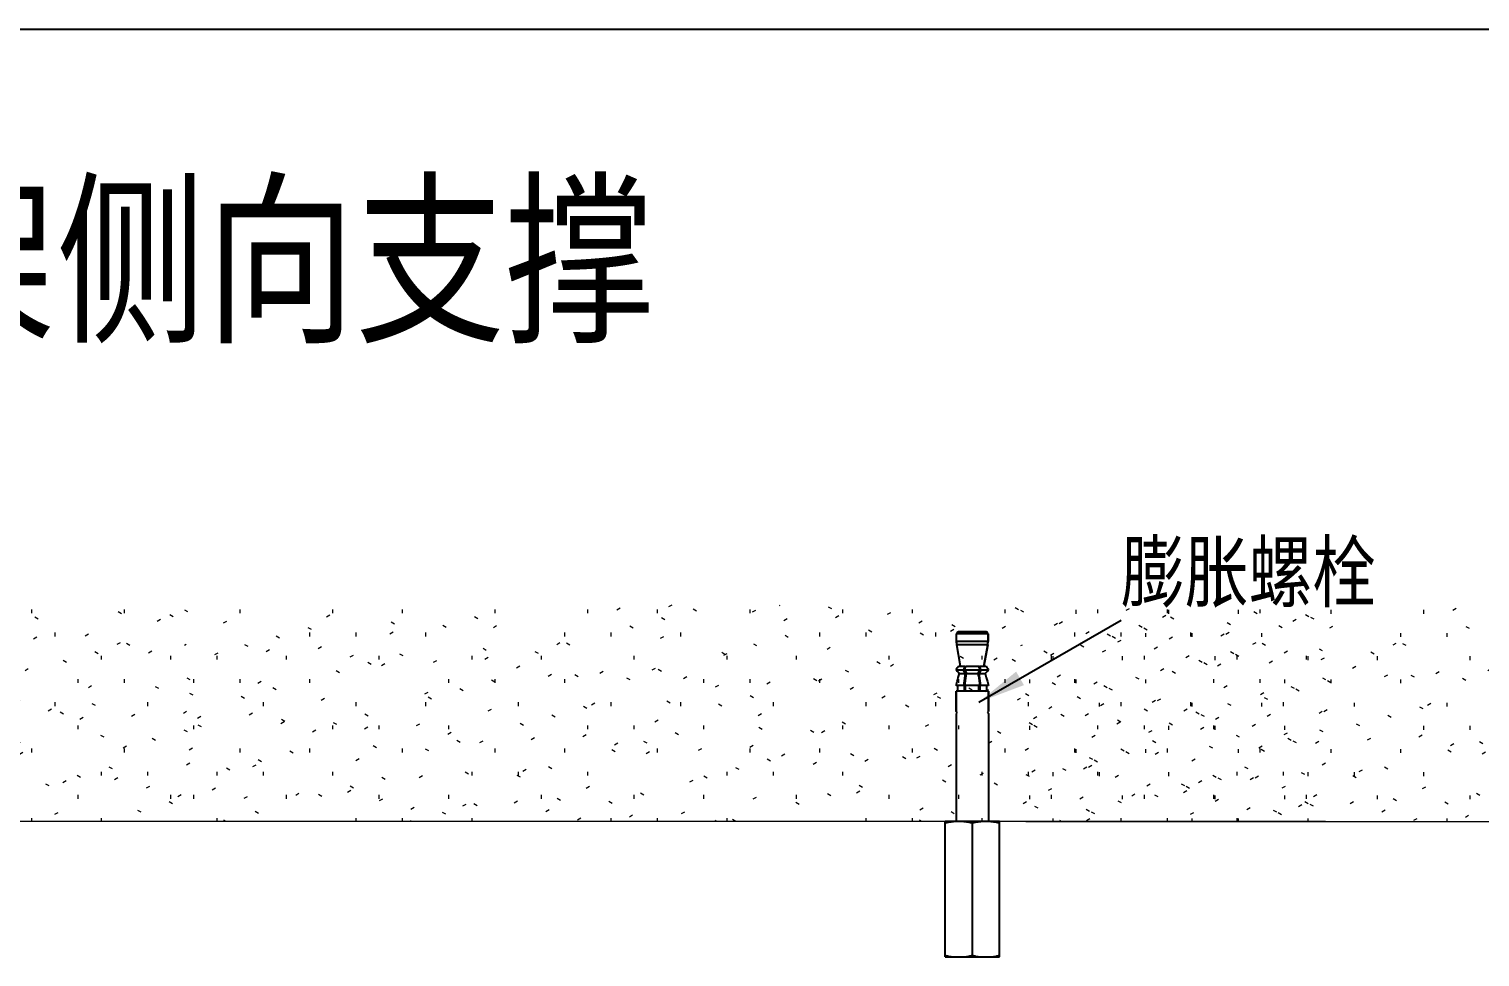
# Model space of a CAD drawing. Extents: x -1396510 to 1250330, y -1892470 to 1623980.
# Drawn here: x -1169235 to -1166182, y -48990 to -47038 of the extents above; entities that cross this region are included whole.
import ezdxf

# ---------------------------------------------------------------- set-up
doc = ezdxf.new("R2010")
doc.units = 0
doc.header["$LTSCALE"] = 1000
doc.header["$MEASUREMENT"] = 0
doc.layers.add('ARCH', color=8, linetype='Continuous', lineweight=9)
doc.layers.add('BZ', color=2, linetype='Continuous')
doc.styles.add('HZ', font='hz100.shx', dxfattribs={"width": 0.7, "bigfont": 'h-z.shx'})
doc.styles.get("Standard").update_dxf_attribs({"font": 'gbenor.shx', "bigfont": 'gbcbig.shx'})
doc.dimstyles.get("Standard").update_dxf_attribs({"dimscale": 100, "dimtxt": 3.5, "dimasz": 1, "dimexe": 2.5, "dimexo": 3, "dimgap": 1.5, "dimtad": 1, "dimdec": 0, "dimzin": 0, "dimdsep": 46, "dimtxsty": 'Standard', "dimblk": 'ARCHTICK', "dimcen": 0.09, "dimadec": 0, "dimazin": 0, "dimtfac": 1, "dimtdec": 0, "dimtix": 1, "dimtmove": 2, "dimatfit": 3, "dimfxl": 0, "dimtolj": 1, "dimtzin": 0, "dimarcsym": 0})

# ---------------------------------------------------------------- blocks, each defined once
blk = doc.blocks.new('_ArchTick')
at = {"color": 0, "linetype": 'ByBlock', "const_width": 0.4}
blk.add_lwpolyline([(-0.5, -0.5), (0.5, 0.5)], dxfattribs=at)

msp = doc.modelspace()

# ---------------------------------------------------------------- hatches: boundary and pattern name
at = {"layer": 'ARCH'}
h = msp.add_hatch(dxfattribs=at)
h.set_pattern_fill('FP_1', color=256, scale=0.48, angle=90, style=0, pattern_type=2)
h.set_pattern_definition([(90, (-1170448.04, -49339.97), (-48.768, 195.072), [8.047, -138.257, 8.047, -138.257, -780.288]), (90, (-1170448.04, -49339.97), (-48.768, 195.072), [-292.608, 8.047, -284.561, 8.047, -138.257, -341.376]), (90, (-1170448.04, -49339.97), (-48.768, 195.072), [-731.52, 8.047, -89.489, 8.047, -235.793]), (210, (-1170472.426, -49266.82), (-144.5533, -139.7703), [8.047, -138.257, 8.047, -918.545]), (210, (-1170472.426, -49266.82), (-144.5533, -139.7703), [-154.351, -138.257, 8.047, -284.561, -487.68]), (210, (-1170472.426, -49266.82), (-144.5533, -139.7703), [-585.216, 8.047, -138.257, 8.047, -333.329]), (210, (-1170472.426, -49266.82), (-144.5533, -139.7703), [-739.567, -89.489, 8.047, -235.793]), (330, (-1170569.96, -49242.434), (193.3213, -55.3017), [8.047, -138.257, 8.047, -918.545]), (330, (-1170569.96, -49242.434), (193.3213, -55.3017), [-154.351, -138.257, 8.047, -284.561, -487.68]), (330, (-1170569.96, -49242.434), (193.3213, -55.3017), [-585.216, 8.047, -138.257, 8.047, -333.329]), (330, (-1170569.96, -49242.434), (193.3213, -55.3017), [-739.567, -89.489, 8.047, -235.793])])
h.paths.add_polyline_path([(-1168896.4, -48704.1), (-1170912.4, -48704.1), (-1171296.4, -48704.1), (-1171296.4, -48249.7), (-1168896.4, -48249.7)], flags=0)
h = msp.add_hatch(dxfattribs=at)
h.set_pattern_fill('FP_1', color=256, scale=0.48, angle=90, style=0, pattern_type=2)
h.set_pattern_definition([(90, (-1168059.08, -49339.97), (-48.768, 195.072), [8.047, -138.257, 8.047, -138.257, -780.288]), (90, (-1168059.08, -49339.97), (-48.768, 195.072), [-292.608, 8.047, -284.561, 8.047, -138.257, -341.376]), (90, (-1168059.08, -49339.97), (-48.768, 195.072), [-731.52, 8.047, -89.489, 8.047, -235.793]), (210, (-1168083.466, -49266.82), (-144.5533, -139.7703), [8.047, -138.257, 8.047, -918.545]), (210, (-1168083.466, -49266.82), (-144.5533, -139.7703), [-154.351, -138.257, 8.047, -284.561, -487.68]), (210, (-1168083.466, -49266.82), (-144.5533, -139.7703), [-585.216, 8.047, -138.257, 8.047, -333.329]), (210, (-1168083.466, -49266.82), (-144.5533, -139.7703), [-739.567, -89.489, 8.047, -235.793]), (330, (-1168181, -49242.434), (193.3213, -55.3017), [8.047, -138.257, 8.047, -918.545]), (330, (-1168181, -49242.434), (193.3213, -55.3017), [-154.351, -138.257, 8.047, -284.561, -487.68]), (330, (-1168181, -49242.434), (193.3213, -55.3017), [-585.216, 8.047, -138.257, 8.047, -333.329]), (330, (-1168181, -49242.434), (193.3213, -55.3017), [-739.567, -89.489, 8.047, -235.793])])
h.paths.add_polyline_path([(-1166507.5, -48704.1), (-1168523.5, -48704.1), (-1168907.5, -48704.1), (-1168907.5, -48249.7), (-1166507.5, -48249.7)], flags=0)
h = msp.add_hatch(dxfattribs=at)
h.set_pattern_fill('FP_1', color=256, scale=0.48, angle=90, style=0, pattern_type=2)
h.set_pattern_definition([(90, (-1166300.464, -49340.937), (-48.768, 195.072), [8.047, -138.257, 8.047, -138.257, -780.288]), (90, (-1166300.464, -49340.937), (-48.768, 195.072), [-292.608, 8.047, -284.561, 8.047, -138.257, -341.376]), (90, (-1166300.464, -49340.937), (-48.768, 195.072), [-731.52, 8.047, -89.489, 8.047, -235.793]), (210, (-1166324.85, -49267.785), (-144.5533, -139.7703), [8.047, -138.257, 8.047, -918.545]), (210, (-1166324.85, -49267.785), (-144.5533, -139.7703), [-154.351, -138.257, 8.047, -284.561, -487.68]), (210, (-1166324.85, -49267.785), (-144.5533, -139.7703), [-585.216, 8.047, -138.257, 8.047, -333.329]), (210, (-1166324.85, -49267.785), (-144.5533, -139.7703), [-739.567, -89.489, 8.047, -235.793]), (330, (-1166422.384, -49243.4), (193.3213, -55.3017), [8.047, -138.257, 8.047, -918.545]), (330, (-1166422.384, -49243.4), (193.3213, -55.3017), [-154.351, -138.257, 8.047, -284.561, -487.68]), (330, (-1166422.384, -49243.4), (193.3213, -55.3017), [-585.216, 8.047, -138.257, 8.047, -333.329]), (330, (-1166422.384, -49243.4), (193.3213, -55.3017), [-739.567, -89.489, 8.047, -235.793])])
h.paths.add_polyline_path([(-1164748.9, -48705.1), (-1166764.9, -48705.1), (-1167148.9, -48705.1), (-1167148.9, -48250.7), (-1164748.9, -48250.7)], flags=0)

# ---------------------------------------------------------------- linework, layer by layer
for p, q in [((-1167217.4, -48310.1), (-1167283.6, -48310.1)), ((-1167283.6, -48326.2), (-1167283.6, -48310.1)), ((-1167221.3, -48306.2), (-1167279.7, -48306.2)), ((-1167217.4, -48310.1), (-1167217.4, -48326.2)), ((-1167217.4, -48326.2), (-1167217.4, -48310.1)), ((-1167217.4, -48326.2), (-1167283.6, -48326.2)), ((-1167283, -48333), (-1167283.6, -48326.2)), ((-1167218, -48333), (-1167283, -48333)), ((-1167274.9, -48378.3), (-1167283, -48333)), ((-1167218, -48333), (-1167226.1, -48378.3)), ((-1167226.1, -48378.3), (-1167218, -48333)), ((-1167218, -48333), (-1167217.4, -48326.2)), ((-1167284.5, -48386), (-1167282.9, -48383.4)), ((-1167284.5, -48386), (-1167268.7, -48386)), ((-1167284.5, -48386), (-1167282.2, -48388.7)), ((-1167282.9, -48383.4), (-1167282.1, -48382.2)), ((-1167282.2, -48388.7), (-1167281.1, -48389.9)), ((-1167282.2, -48410.5), (-1167281.1, -48406.5)), ((-1167282.1, -48382.2), (-1167281.3, -48380.8)), ((-1167281.3, -48380.8), (-1167279.7, -48378.3)), ((-1167281.1, -48389.9), (-1167280, -48391.3)), ((-1167281.1, -48406.5), (-1167280, -48402.1)), ((-1167280, -48391.3), (-1167277.7, -48393.8)), ((-1167280, -48402.1), (-1167277.7, -48393.8)), ((-1167279.7, -48378.3), (-1167265.5, -48378.3)), ((-1167277.7, -48393.8), (-1167265.3, -48393.8)), ((-1167266.3, -48378.3), (-1167268.7, -48386)), ((-1167265.3, -48393.8), (-1167268.7, -48386)), ((-1167265.3, -48393.8), (-1167268.7, -48419.1)), ((-1167266.3, -48386), (-1167264.5, -48380.2)), ((-1167266.3, -48386), (-1167234.7, -48386)), ((-1167266.3, -48386), (-1167263.5, -48392.4)), ((-1167266.3, -48419.1), (-1167263.5, -48398.3)), ((-1167264.5, -48380.2), (-1167265.5, -48378.3)), ((-1167264.5, -48380.2), (-1167263.9, -48378.3)), ((-1167263.9, -48378.3), (-1167237.1, -48378.3)), ((-1167263.5, -48398.3), (-1167263.5, -48392.4)), ((-1167263.5, -48392.4), (-1167262.9, -48393.8)), ((-1167263.5, -48398.3), (-1167262.9, -48393.8)), ((-1167262.9, -48393.8), (-1167238.1, -48393.8)), ((-1167238.1, -48393.8), (-1167237.5, -48392.4)), ((-1167238.1, -48393.8), (-1167237.5, -48398.3)), ((-1167237.5, -48392.4), (-1167234.7, -48386)), ((-1167237.5, -48398.3), (-1167237.5, -48392.4)), ((-1167237.5, -48398.3), (-1167234.7, -48419.1)), ((-1167237.1, -48378.3), (-1167236.5, -48380.2)), ((-1167235.5, -48378.3), (-1167236.5, -48380.2)), ((-1167236.5, -48380.2), (-1167234.7, -48386)), ((-1167232.3, -48386), (-1167235.7, -48393.8)), ((-1167235.7, -48393.8), (-1167223.3, -48393.8)), ((-1167232.3, -48419.1), (-1167235.7, -48393.8)), ((-1167235.5, -48378.3), (-1167221.3, -48378.3)), ((-1167232.3, -48386), (-1167234.7, -48378.3)), ((-1167232.3, -48386), (-1167216.5, -48386)), ((-1167223.3, -48393.8), (-1167221.1, -48391.3)), ((-1167223.3, -48393.8), (-1167221.1, -48402.1)), ((-1167221.3, -48378.3), (-1167219.7, -48380.8)), ((-1167221.1, -48391.3), (-1167219.9, -48389.9)), ((-1167221.1, -48402.1), (-1167219.9, -48406.5)), ((-1167219.9, -48389.9), (-1167218.8, -48388.7)), ((-1167219.9, -48406.5), (-1167218.8, -48410.5)), ((-1167219.7, -48380.8), (-1167218.9, -48382.2)), ((-1167218.9, -48382.2), (-1167218.1, -48383.4)), ((-1167218.8, -48388.7), (-1167216.5, -48386)), ((-1167218.1, -48383.4), (-1167216.5, -48386)), ((-1167216.4, -48430.8), (-1167284.6, -48430.8)), ((-1167284.6, -48473.6), (-1167284.6, -48430.8)), ((-1167284.6, -48430.8), (-1167284.6, -48473.6)), ((-1167284.5, -48419.1), (-1167282.2, -48410.5)), ((-1167266.9, -48419.1), (-1167284.5, -48419.1)), ((-1167281, -48430.8), (-1167281, -48419.1)), ((-1167266.9, -48430.8), (-1167266.9, -48419.1)), ((-1167234.7, -48419.1), (-1167266.3, -48419.1)), ((-1167264.6, -48430.8), (-1167264.6, -48419.1)), ((-1167236.4, -48430.8), (-1167236.4, -48419.1)), ((-1167216.5, -48419.1), (-1167234.1, -48419.1)), ((-1167234.1, -48430.8), (-1167234.1, -48419.1)), ((-1167220, -48430.8), (-1167220, -48419.1)), ((-1167218.8, -48410.5), (-1167216.5, -48419.1)), ((-1167216.4, -48473.6), (-1167216.4, -48430.8)), ((-1167216.4, -48430.8), (-1167216.4, -48473.6)), ((-1167282.6, -48475.6), (-1167284.6, -48473.6)), ((-1167282.6, -48475.6), (-1167284.6, -48477.5)), ((-1167284.6, -48477.5), (-1167284.6, -48704.1)), ((-1167284.6, -48477.5), (-1167284.6, -48704.1)), ((-1167218.4, -48475.6), (-1167216.4, -48473.6)), ((-1167218.4, -48475.6), (-1167216.4, -48477.5)), ((-1167216.4, -48477.5), (-1167216.4, -48704.1)), ((-1167216.4, -48477.5), (-1167216.4, -48704.1))]:
    msp.add_line(p, q)
at = {"linetype": 'Continuous'}
for p, q in [((-1167307.6, -48704.1), (-1167193.4, -48704.1)), ((-1167307.6, -48989.7), (-1167307.6, -48704.1)), ((-1167250.5, -48707.4), (-1167250.5, -48986.5)), ((-1167193.4, -48989.7), (-1167193.4, -48704.1)), ((-1167307.6, -48989.7), (-1167193.4, -48989.7)), ((-1167283.4, -48989.7), (-1167283.4, -48990.4))]:
    msp.add_line(p, q, dxfattribs=at)
at = {"color": 7}
msp.add_line((-1167284.6, -48704.1), (-1167216.4, -48704.1), dxfattribs=at)
msp.add_lwpolyline([(-1164141.9, -56192.4), (-1173857.6, -56192.4), (-1173857.6, -47038.2), (-1164141.9, -47038.2), (-1164141.9, -56192.4)])
for centre, radius, start, end in [((-1167279.7, -48310.1), 3.89, 90, 180), ((-1167221.3, -48310.1), 3.89, 0, 90), ((-1167244.7, -48326.2), 38.9, 180, 190.1247), ((-1167256.3, -48326.2), 38.9, 349.8753, 0)]:
    msp.add_arc(centre, radius, start, end)
at = {"linetype": 'Continuous'}
for points, knots in [([(-1167307.6, -48707.4), (-1167305.3, -48706.9), (-1167295.9, -48705.1), (-1167286.2, -48704.1), (-1167279.1, -48704.1)], [0, 0, 0, 0, 0.250789, 1, 1, 1, 1]), ([(-1167279.1, -48704.1), (-1167271.9, -48704.1), (-1167262.3, -48705.1), (-1167252.9, -48706.9), (-1167250.5, -48707.4)], [0, 0, 0, 0, 0.749211, 1, 1, 1, 1]), ([(-1167250.5, -48707.4), (-1167248.2, -48706.9), (-1167238.7, -48705.1), (-1167229.1, -48704.1), (-1167221.9, -48704.1)], [0, 0, 0, 0, 0.250789, 1, 1, 1, 1]), ([(-1167221.9, -48704.1), (-1167214.8, -48704.1), (-1167205.2, -48705.1), (-1167195.7, -48706.9), (-1167193.4, -48707.4)], [0, 0, 0, 0, 0.749211, 1, 1, 1, 1]), ([(-1167307.6, -48986.5), (-1167305.3, -48987), (-1167295.9, -48988.8), (-1167286.2, -48989.7), (-1167279.1, -48989.7)], [0, 0, 0, 0, 0.250789, 1, 1, 1, 1]), ([(-1167279.1, -48989.7), (-1167271.9, -48989.7), (-1167262.3, -48988.8), (-1167252.9, -48987), (-1167250.5, -48986.5)], [0, 0, 0, 0, 0.749211, 1, 1, 1, 1]), ([(-1167250.5, -48986.5), (-1167248.2, -48987), (-1167238.7, -48988.8), (-1167229.1, -48989.7), (-1167221.9, -48989.7)], [0, 0, 0, 0, 0.250789, 1, 1, 1, 1]), ([(-1167221.9, -48989.7), (-1167214.8, -48989.7), (-1167205.2, -48988.8), (-1167195.7, -48987), (-1167193.4, -48986.5)], [0, 0, 0, 0, 0.749211, 1, 1, 1, 1])]:
    msp.add_open_spline(points, degree=3, knots=knots, dxfattribs=at)
at = {"layer": 'ARCH'}
for p, q in [((-1171285.4, -48704.1), (-1168896.4, -48704.1)), ((-1168896.4, -48704.1), (-1166507.5, -48704.1)), ((-1167137.8, -48705.1), (-1164748.9, -48705.1))]:
    msp.add_line(p, q, dxfattribs=at)

# ---------------------------------------------------------------- texts
at = {"insert": (-1166937.5, -48118.2), "char_height": 122.88, "attachment_point": 1}
msp.add_mtext('{\\fSimHei|b0|i0|c134|p2;\\W0.8;膨胀螺栓}', dxfattribs=at)
at = {"layer": 'BZ', "insert": (-1170433.8, -47379.8), "char_height": 288, "attachment_point": 1, "style": 'HZ'}
msp.add_mtext('{\\fFangSong|b0|i0|c134|p49;\\W0.8;\\C7;电缆桥架侧向支撑}', dxfattribs=at)

# ---------------------------------------------------------------- leaders
msp.add_leader([(-1167236.6, -48453.8), (-1166937.5, -48281.1)], dimstyle='Standard', override={"dimgap": 20})

doc.saveas('drawing.dxf')
